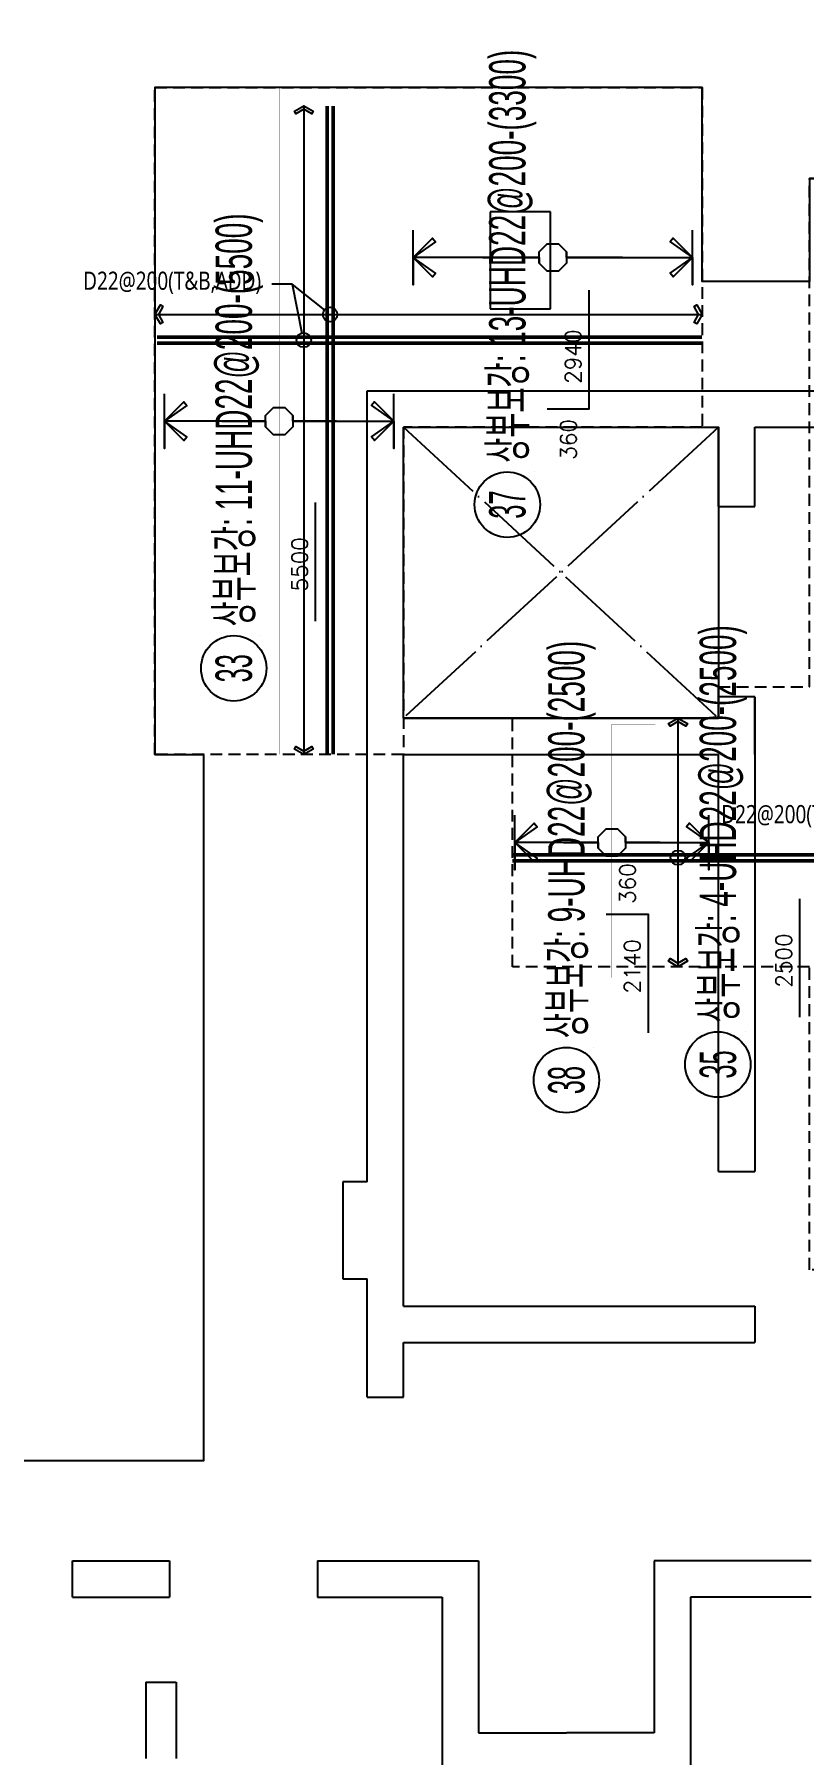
# Model space of a CAD drawing. Header units: millimetres. Extents: x 262481 to 2519995, y -394348 to 364571.
# Drawn here: x 534969 to 541317, y -172850 to -158662 of the extents above; entities that cross this region are included whole.
import ezdxf
from ezdxf.enums import TextEntityAlignment as Align
from ezdxf.xclip import XClip

# ---------------------------------------------------------------- set-up
doc = ezdxf.new("R2010")
doc.units = ezdxf.units.MM
doc.header["$LTSCALE"] = 65
doc.header["$XCLIPFRAME"] = 0
for name, pattern in [('HID2', [7.5, 6, -1.5]), ('XS-기초$0$DDOT', [14, 12, -1, 0, -1]), ('XS-기초$0$HID', [2.3, 1.5, -0.8])]:
    doc.linetypes.add(name, pattern=pattern)
for name, color, linetype in [('BAR-B', 2, 'HID2'), ('DIM', 7, 'Continuous'), ('LEADER', 7, 'Continuous'), ('RP_TAG', 7, 'Continuous'), ('T', 1, 'Continuous'), ('XDIM', 7, 'Continuous'), ('XREBAR', 1, 'Continuous'), ('XS-기초$0$OPEN', 9, 'XS-기초$0$DDOT'), ('XS-기초$0$보강구간', 6, 'XS-기초$0$HID'), ('버림', 8, 'Continuous')]:
    doc.layers.add(name, color=color, linetype=linetype)
doc.styles.add('RPWK1', font='arial.ttf', dxfattribs={"bigfont": 'whgtxt.shx'})
doc.styles.add('RPWK2', font='romans.shx', dxfattribs={"bigfont": 'whgtxt.shx'})
doc.styles.add('맑은고딕', font='malgun.ttf')

# ---------------------------------------------------------------- blocks, each defined once
blk = doc.blocks.new('xdfndgns')
at = {"color": 3, "linetype": 'ByBlock'}
blk.add_lwpolyline([(38160, 29780), (25595, 29780), (25595, 26780), (27385, 26780), (27385, 21075), (21835, 21075), (21835, 20225), (20950, 20225), (20950, 21825), (16435, 21825), (16435, 16325), (16835, 16325), (16835, 10500), (9200, 10500)], dxfattribs=at)
at = {"layer": 'DIM', "color": 5}
for p, q in [((19700, 20800), (19200, 20800)), ((19200, 20800), (19200, 20000)), ((19700, 20000), (19700, 20800)), ((19200, 20000), (19700, 20000)), ((18185, 19325), (26635, 19325)), ((18185, 12800), (18185, 19325)), ((18485, 16625), (18485, 19025)), ((18485, 19025), (21085, 19025)), ((21085, 18370), (21085, 19025)), ((21385, 19025), (23585, 19025)), ((21385, 18370), (21385, 19025)), ((21085, 18370), (21385, 18370)), ((21085, 16625), (21085, 16800)), ((21385, 16800), (21085, 16800)), ((21385, 16800), (21385, 12885)), ((21385, 16325), (21385, 16800)), ((18485, 16625), (21085, 16625)), ((18485, 11775), (18485, 16325)), ((18485, 16325), (21085, 16325)), ((21085, 12885), (21085, 16325)), ((18185, 12800), (17985, 12800)), ((17985, 12800), (17985, 12000)), ((21085, 12885), (21385, 12885)), ((17985, 12000), (18185, 12000)), ((18185, 11025), (18185, 12000)), ((18485, 11775), (21385, 11775)), ((21385, 11775), (21385, 11475)), ((18485, 11025), (18485, 11475)), ((18485, 11475), (21385, 11475)), ((18185, 11025), (18485, 11025)), ((15755, 9375), (15755, 9675)), ((15755, 9675), (16555, 9675)), ((16555, 9675), (16555, 9375)), ((17775, 9675), (17775, 9375)), ((17775, 9675), (19105, 9675)), ((19105, 9675), (19105, 8255)), ((21850, 9675), (20555, 9675)), ((20555, 9675), (20555, 8255)), ((15755, 9375), (16555, 9375)), ((17775, 9375), (18805, 9375)), ((18805, 9375), (18805, 7955)), ((21850, 9375), (20855, 9375)), ((20855, 9375), (20855, 7955)), ((16360, 8675), (16360, 8045)), ((16360, 8675), (16610, 8675)), ((16610, 8675), (16610, 8045)), ((19105, 8255), (19830, 8255)), ((20555, 8255), (19830, 8255))]:
    blk.add_line(p, q, dxfattribs=at)
at = {"layer": 'XS-기초$0$OPEN', "color": 1}
for p, q in [((21085, 19025), (18485, 16625)), ((18485, 19025), (21085, 16625))]:
    blk.add_line(p, q, dxfattribs=at)
at = {"layer": 'XS-기초$0$OPEN', "color": 1, "linetype": 'ByBlock'}
blk.add_lwpolyline([(18485, 19025), (21085, 19025), (21085, 16625), (18485, 16625)], close=True, dxfattribs=at)
blk = doc.blocks.new('*U2490', base_point=(539359.0942, -167016.8276))
at = {"layer": 'RP_TAG', "color": 0, "linetype": 'Continuous', "ltscale": 100}
blk.add_circle((539359.09518, -167286.8276), 270, dxfattribs=at)
at = {"layer": 'RP_TAG', "color": 0, "linetype": 'Continuous', "ltscale": 100, "style": 'RPWK1', "width": 0.55}
blk.add_text('상부보강: 9-UHD22@200-(2500)', height=300, rotation=90.00021046, dxfattribs=at).set_placement((539359.0939, -166941.8276), align=Align.MIDDLE_LEFT)
at = {"layer": 'RP_TAG', "color": 0, "linetype": 'Continuous', "ltscale": 100, "style": 'RPWK1', "oblique": 359.999999996, "width": 0.5}
blk.add_text('38', height=300, rotation=90.000210455, dxfattribs=at).set_placement((539359.09518, -167286.8276), align=Align.MIDDLE_CENTER)
blk = doc.blocks.new('*U2496', base_point=(536614.0942, -163620.3991))
at = {"layer": 'RP_TAG', "color": 0, "linetype": 'Continuous', "ltscale": 100}
blk.add_circle((536614.09518, -163890.3991), 270, dxfattribs=at)
at = {"layer": 'RP_TAG', "color": 0, "linetype": 'Continuous', "ltscale": 100, "style": 'RPWK1', "width": 0.55}
blk.add_text('상부보강: 11-UHD22@200-(5500)', height=300, rotation=90.00021046, dxfattribs=at).set_placement((536614.0939, -163545.3991), align=Align.MIDDLE_LEFT)
at = {"layer": 'RP_TAG', "color": 0, "linetype": 'Continuous', "ltscale": 100, "style": 'RPWK1', "oblique": 359.999999996, "width": 0.5}
blk.add_text('33', height=300, rotation=90.000210455, dxfattribs=at).set_placement((536614.09518, -163890.3991), align=Align.MIDDLE_CENTER)
blk = doc.blocks.new('*U2497', base_point=(538871.5942, -162270.3991))
at = {"layer": 'RP_TAG', "color": 0, "linetype": 'Continuous', "ltscale": 100}
blk.add_circle((538871.59518, -162540.3991), 270, dxfattribs=at)
at = {"layer": 'RP_TAG', "color": 0, "linetype": 'Continuous', "ltscale": 100, "style": 'RPWK1', "width": 0.55}
blk.add_text('상부보강: 13-UHD22@200-(3300)', height=300, rotation=90.00021046, dxfattribs=at).set_placement((538871.5939, -162195.3991), align=Align.MIDDLE_LEFT)
at = {"layer": 'RP_TAG', "color": 0, "linetype": 'Continuous', "ltscale": 100, "style": 'RPWK1', "oblique": 359.999999996, "width": 0.5}
blk.add_text('37', height=300, rotation=90.000210455, dxfattribs=at).set_placement((538871.59518, -162540.3991), align=Align.MIDDLE_CENTER)
blk = doc.blocks.new('*U2498', base_point=(540609.0942, -166888.3451))
at = {"layer": 'RP_TAG', "color": 0, "linetype": 'Continuous', "ltscale": 100}
blk.add_circle((540609.09518, -167158.3451), 270, dxfattribs=at)
at = {"layer": 'RP_TAG', "color": 0, "linetype": 'Continuous', "ltscale": 100, "style": 'RPWK1', "width": 0.55}
blk.add_text('상부보강: 4-UHD22@200-(2500)', height=300, rotation=90.00021046, dxfattribs=at).set_placement((540609.0939, -166813.3451), align=Align.MIDDLE_LEFT)
at = {"layer": 'RP_TAG', "color": 0, "linetype": 'Continuous', "ltscale": 100, "style": 'RPWK1', "oblique": 359.999999996, "width": 0.5}
blk.add_text('35', height=300, rotation=90.000210455, dxfattribs=at).set_placement((540609.09518, -167158.3451), align=Align.MIDDLE_CENTER)

msp = doc.modelspace()

# ---------------------------------------------------------------- linework, layer by layer
for points in [[(537096.6, -160721.6), (536928.5, -160721.6)], [(537362.1, -160934.9), (537096.6, -160721.6), (537176.3, -161125.3)]]:
    msp.add_lwpolyline(points)
at = {"layer": 'BAR-B', "linetype": 'ByBlock', "const_width": 30}
for points in [[(537386.2, -159251.4), (537386.2, -164601.4)], [(540479.1, -161209.8), (535981.1, -161209.8)], [(543414.1, -165478.7), (538913.6, -165478.7)]]:
    msp.add_lwpolyline(points, dxfattribs=at)
at = {"layer": 'BAR-B', "const_width": 30}
for points in [[(537435.6, -159251.4), (537435.6, -164601.4)], [(540479.1, -161160.4), (535981.1, -161160.4)], [(543414.1, -165429.4), (538913.6, -165429.4)]]:
    msp.add_lwpolyline(points, dxfattribs=at)
at = {"layer": 'LEADER'}
for points in [[(537193, -159251.4), (537270.9, -159295.9), (537258.5, -159317.6), (537193, -159280.2), (537127.4, -159317.6), (537114.8, -159296), (537193, -159251.4), (537193, -164601.4), (537114.8, -164556.7), (537127.4, -164535.1), (537193, -164572.6), (537258.5, -164535.1), (537270.9, -164556.8), (537193, -164601.4)], [(535964.1, -160971.9), (536008.7, -160893.9), (536030.4, -160906.3), (535992.9, -160971.9), (536030.4, -161037.4), (536008.7, -161050), (535964.1, -160971.9), (540479.1, -160971.9), (540434.4, -161050), (540412.8, -161037.4), (540450.3, -160971.9), (540412.8, -160906.3), (540434.5, -160893.9), (540479.1, -160971.9)], [(540279.9, -164301.4), (540357.9, -164345.9), (540345.5, -164367.6), (540279.9, -164330.2), (540214.4, -164367.6), (540201.8, -164346), (540279.9, -164301.4), (540279.9, -166351.4), (540201.8, -166306.7), (540214.4, -166285.1), (540279.9, -166322.6), (540345.5, -166285.1), (540357.9, -166306.8), (540279.9, -166351.4)]]:
    msp.add_lwpolyline(points, dxfattribs=at)
for centre in [(537408.9, -160972.5), (537192.3, -161183.1), (540279.3, -165452.1)]:
    msp.add_circle(centre, 60, dxfattribs=at)
at = {"layer": 'RP_TAG', "color": 250, "linetype": 'Continuous', "ltscale": 100}
for p, q in [((539096.6, -162270.4), (539096.6, -162270.4)), ((536839.1, -163620.4), (536839.1, -163620.4)), ((540834.1, -166888.3), (540834.1, -166888.3)), ((539584.1, -167016.8), (539584.1, -167016.8))]:
    msp.add_line(p, q, dxfattribs=at)
at = {"layer": 'RP_TAG', "color": 1, "linetype": 'Continuous', "ltscale": 100}
for points in [[(539200.3, -161749.7), (539546.6, -161749.7), (539546.6, -160772.2)], [(537289.1, -163500.4), (537289.1, -162522.7)], [(541284.1, -166768.3), (541284.1, -165790.6)], [(539687.8, -165919.3), (540034.1, -165919.3), (540034.1, -166896.8)]]:
    msp.add_lwpolyline(points, dxfattribs=at)
at = {"layer": 'XDIM', "color": 4, "linetype": 'Continuous', "ltscale": 1.35383e-311, "elevation": -1.5}
for points in [[(538670.3, -160501.4), (539134.1, -160501.4), (539134.1, -160548), (539134.1, -160454.8), (539200, -160388.9), (539293.2, -160388.9), (539359.1, -160454.8), (539359.1, -160548), (539293.2, -160613.9), (539200, -160613.9), (539134.1, -160548), (539134.1, -160501.4), (538670.3, -160501.4), (538670.3, -160501.4), (538094.1, -160501.4), (538253.2, -160342.3), (538278.4, -160372.3), (538094.1, -160501.4), (538253.2, -160660.5), (538278.4, -160630.4), (538094.1, -160501.4), (538094.1, -160726.4), (538094.1, -160276.4)], [(539822.8, -160501.4), (539359.1, -160501.4), (539359.1, -160454.8), (539359.1, -160548), (539293.2, -160613.9), (539200, -160613.9), (539134.1, -160548), (539134.1, -160454.8), (539200, -160388.9), (539293.2, -160388.9), (539359.1, -160454.8), (539359.1, -160501.4), (539822.8, -160501.4), (539822.8, -160501.4), (540399.1, -160501.4), (540240, -160660.5), (540214.8, -160630.4), (540399.1, -160501.4), (540240, -160342.3), (540214.8, -160372.3), (540399.1, -160501.4), (540399.1, -160726.4), (540399.1, -160276.4)], [(536516.6, -161851.4), (536876.6, -161851.4), (536876.6, -161898), (536876.6, -161804.8), (536942.5, -161738.9), (537035.7, -161738.9), (537101.6, -161804.8), (537101.6, -161898), (537035.7, -161963.9), (536942.5, -161963.9), (536876.6, -161898), (536876.6, -161851.4), (536516.6, -161851.4), (536516.6, -161851.4), (536044.1, -161851.4), (536203.2, -161692.3), (536228.4, -161722.3), (536044.1, -161851.4), (536203.2, -162010.5), (536228.4, -161980.4), (536044.1, -161851.4), (536044.1, -162076.4), (536044.1, -161626.4)], [(537461.6, -161851.4), (537101.6, -161851.4), (537101.6, -161804.8), (537101.6, -161898), (537035.7, -161963.9), (536942.5, -161963.9), (536876.6, -161898), (536876.6, -161804.8), (536942.5, -161738.9), (537035.7, -161738.9), (537101.6, -161804.8), (537101.6, -161851.4), (537461.6, -161851.4), (537461.6, -161851.4), (537934.1, -161851.4), (537775, -162010.5), (537749.8, -161980.4), (537934.1, -161851.4), (537775, -161692.3), (537749.8, -161722.3), (537934.1, -161851.4), (537934.1, -162076.4), (537934.1, -161626.4)], [(539334.1, -165326.4), (539621.6, -165326.4), (539621.6, -165373), (539621.6, -165279.8), (539687.5, -165213.9), (539780.7, -165213.9), (539846.6, -165279.8), (539846.6, -165373), (539780.7, -165438.9), (539687.5, -165438.9), (539621.6, -165373), (539621.6, -165326.4), (539334.1, -165326.4), (539334.1, -165326.4), (538934.1, -165326.4), (539093.2, -165167.3), (539118.4, -165197.3), (538934.1, -165326.4), (539093.2, -165485.5), (539118.4, -165455.4), (538934.1, -165326.4), (538934.1, -165551.4), (538934.1, -165101.4)], [(540134.1, -165326.4), (539846.6, -165326.4), (539846.6, -165279.8), (539846.6, -165373), (539780.7, -165438.9), (539687.5, -165438.9), (539621.6, -165373), (539621.6, -165279.8), (539687.5, -165213.9), (539780.7, -165213.9), (539846.6, -165279.8), (539846.6, -165326.4), (540134.1, -165326.4), (540134.1, -165326.4), (540534.1, -165326.4), (540375, -165485.5), (540349.8, -165455.4), (540534.1, -165326.4), (540375, -165167.3), (540349.8, -165197.3), (540534.1, -165326.4), (540534.1, -165551.4), (540534.1, -165101.4)]]:
    msp.add_lwpolyline(points, dxfattribs=at)
at = {"layer": 'XREBAR', "color": 210, "linetype": 'Continuous', "ltscale": 1.35383e-311, "const_width": 1}
for points in [[(536989.1, -164601.4), (536989.1, -164601.4), (536989.1, -159101.4), (536989.1, -159101.4)], [(539606.6, -161851.4), (539246.6, -161851.4), (539246.6, -159101.4)], [(540984.1, -166447.9), (540984.1, -166447.9), (540984.1, -163947.9), (540984.1, -163947.9)], [(539734.1, -166441.4), (539734.1, -166441.4), (539734.1, -164351.4), (540094.1, -164351.4)]]:
    msp.add_lwpolyline(points, dxfattribs=at)
at = {"layer": 'XS-기초$0$보강구간'}
for points in [[(538014.1, -164601.4), (535964.1, -164601.4), (535964.1, -159101.4), (540479.1, -159101.4), (540479.1, -161901.4), (538014.1, -161901.4), (538014.1, -164601.4)], [(538913.6, -166351.4), (538913.6, -164301.4), (540614.1, -164301.4), (540614.1, -164044.4), (541364.1, -164044.4), (541364.1, -159851.4), (547764.1, -159851.4), (547764.1, -168851.4), (541364.1, -168851.4), (541364.1, -166351.4), (538913.6, -166351.4)]]:
    msp.add_lwpolyline(points, dxfattribs=at)

# ---------------------------------------------------------------- block references
at = {"layer": 'RP_TAG', "color": 210, "linetype": 'Continuous', "ltscale": 1.44556e-317}
for name, p in [('*U2497', (538871.6, -162270.4)), ('*U2496', (536614.1, -163620.4)), ('*U2498', (540609.1, -166888.3)), ('*U2490', (539359.1, -167016.8))]:
    msp.add_blockref(name, p, dxfattribs=at)
at = {"layer": '버림'}
ref = msp.add_blockref('xdfndgns', (519529.1, -180926.4), dxfattribs=at)
XClip(ref).set_block_clipping_path([(14505.442127774, -2672.6000185906), (40049.9321850194, 32035.0812654185)])

# ---------------------------------------------------------------- texts
at = {"layer": 'RP_TAG', "color": 2, "linetype": 'Continuous', "ltscale": 100, "style": 'RPWK2'}
for s, rotation, p in [('2940', 90.00021, (539519.2, -161320.5)), ('5500', 90.00021, (537262.8, -163033)), ('2500', 90.00021, (541257.8, -166300.9)), ('2140', 90.00019, (540006.7, -166348.5))]:
    msp.add_text(s, height=130.67, rotation=rotation, dxfattribs=at).set_placement(p, align=Align.BOTTOM_CENTER)
msp.add_text('360', height=130.67, rotation=90.00021, dxfattribs=at).set_placement((539480.4, -161834.4), align=Align.BOTTOM_RIGHT)
msp.add_text('360', height=130.67, rotation=90.00019, dxfattribs=at).set_placement((539967.9, -165834.6), align=Align.BOTTOM_LEFT)
at = {"layer": 'T', "style": '맑은고딕', "width": 0.8}
for p in [(535371.7, -160693.9), (540637.4, -165093.4)]:
    msp.add_text('D22@200(T&B,ADD)', height=150, dxfattribs=at).set_placement(p, align=Align.MIDDLE_LEFT)

doc.saveas('drawing.dxf')
